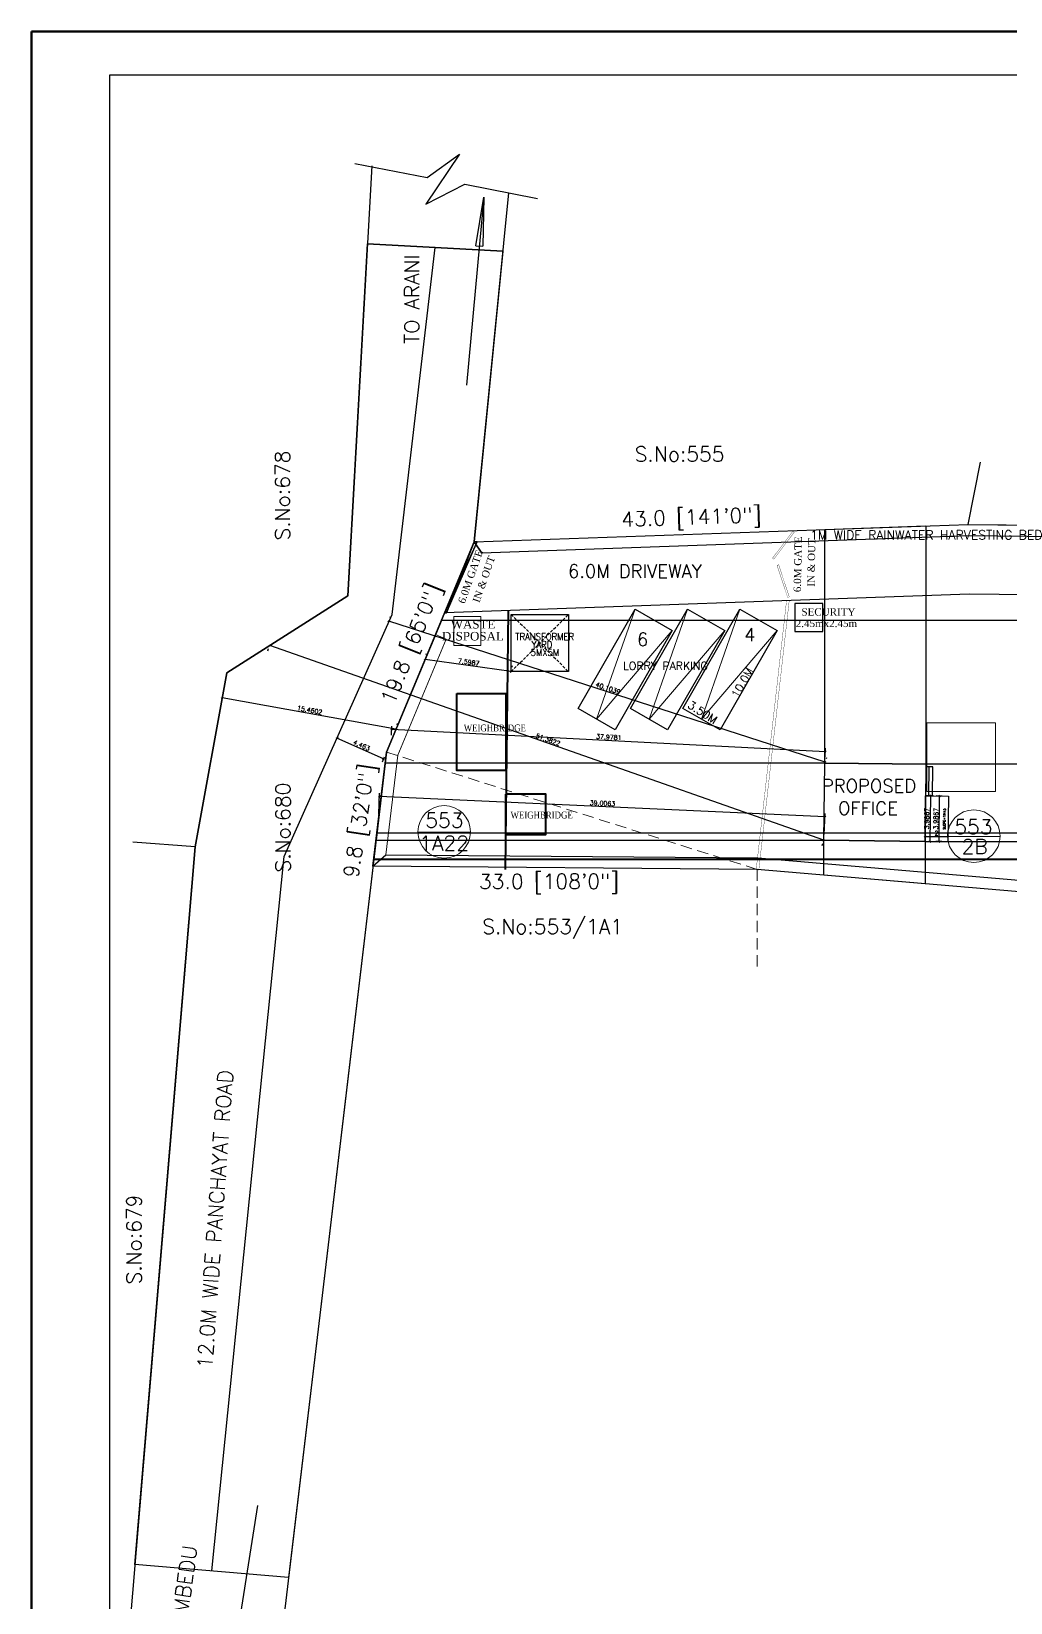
# Model space of a CAD drawing. Header units: metres. Extents: x 45752 to 165956, y -20087 to -17423.
# Drawn here: x 165484.3 to 165569.9, y -17614 to -17476.5 of the extents above; entities that cross this region are included whole.
import ezdxf

# ---------------------------------------------------------------- set-up
doc = ezdxf.new("R2010")
doc.units = ezdxf.units.M
doc.header["$MEASUREMENT"] = 0
for name, pattern in [('CENTERX2', [20.32, 12.7, -2.54, 2.54, -2.54]), ('CONTINOUS', [0]), ('DASHED', [0.75, 0.5, -0.25]), ('DOT2', [0.125, 0, -0.125]), ('HIDDEN', [0.375, 0.25, -0.125]), ('PHANTOM2', [1.25, 0.625, -0.125, 0.125, -0.125, 0.125, -0.125])]:
    doc.linetypes.add(name, pattern=pattern)
doc.layers.get('0').update_dxf_attribs({"linetype": 'CONTINUOUS', "lineweight": 30})
doc.layers.get('Defpoints').update_dxf_attribs({"linetype": 'CONTINUOUS'})
for name, color, linetype in [('5.1 TEXT', 7, 'CENTERX2'), ('BLK_1_LVL_0_FRONT_SETBACK', 2, 'CONTINUOUS'), ('BLK_3_LVL_0_FRONT_SETBACK', 2, 'CONTINUOUS'), ('BLK_4_FLR_0_EXIT_WIDTH_DOOR', 2, 'CONTINUOUS'), ('BLK_4_LVL_0_BLDG_FOOT_PRINT', 1, 'CONTINUOUS'), ('BLK_4_LVL_0_FRONT_SETBACK', 2, 'CONTINUOUS'), ('BLK_4_LVL_0_REAR_SETBACK', 11, 'CONTINUOUS'), ('BLK_4_LVL_0_SIDE_SETBACK1', 171, 'CONTINUOUS'), ('BLK_4_LVL_0_SIDE_SETBACK2', 102, 'CONTINUOUS'), ('DISTANCE_BLK', 238, 'CONTINUOUS'), ('DRIVE_WAY', 255, 'DOT2'), ('G Line', 253, 'CONTINUOUS'), ('GUARD_ROOM', 2, 'CONTINUOUS'), ('LORRY_PARKING', 175, 'CONTINUOUS'), ('PLOT_BOUNDARY', 70, 'CONTINUOUS'), ('road', 1, 'CONTINUOUS'), ('ROAD_WIDTH', 2, 'CONTINUOUS'), ('RWH', 4, 'CONTINUOUS'), ('SURRENDER_ROAD_WIDTH', 2, 'CONTINUOUS'), ('topo txt', 6, 'CONTINUOUS'), ('TRANSFORMER_YARD', 7, 'CONTINUOUS'), ('TRANSFORMER_YARD_ROAD', 7, 'CONTINUOUS'), ('txt', 2, 'CONTINUOUS')]:
    doc.layers.add(name, color=color, linetype=linetype)
for name, color, linetype, lineweight in [('BLK_1_PLANTATION_GREENSTRIP', 81, 'CONTINUOUS', 0), ('BLK_4_DA_RAMP_1', 1, 'CONTINUOUS', 0), ('BLK_4_INTERNAL_VEHICULAR_ACCESS', 161, 'CONTINUOUS', 0), ('bou', 40, 'CONTINUOUS', 18), ('Boundry mesurement', 3, 'CONTINUOUS', 15), ('DIME', 4, 'CONTINUOUS', 25), ('Dimension', 7, 'CONTINUOUS', 9), ('DIST_CL_ROAD', 7, 'CONTINUOUS', 0), ('FLOOR-GROUND', 7, 'CONTINUOUS', 50), ('HATCH', 8, 'CONTINUOUS', 18), ('NOTIFIED_ROAD', 183, 'CONTINUOUS', 13), ('O.TEX', 11, 'CONTINUOUS', 30), ('SITE', 6, 'CONTINUOUS', 20), ('subdiv', 3, 'DASHED', 5), ('TEX', 3, 'CONTINUOUS', 9), ('topo line', 6, 'CONTINUOUS', 30), ('WALL', 7, 'CONTINUOUS', 40), ('WASTE_DISPOSAL', 7, 'CONTINUOUS', 0)]:
    doc.layers.add(name, color=color, linetype=linetype, lineweight=lineweight)
doc.layers.add('SHORTEST_DIST_TO_ROAD', color=6, linetype='CONTINUOUS', plot=False)
doc.styles.add('NOS.', font='times.ttf')
doc.styles.add('Q', font='simplex.shx')
doc.styles.add('ROMANS', font='romans')
doc.styles.add('RS', font='romans.shx')
doc.styles.get("Standard").update_dxf_attribs({"font": 'romans.shx'})
doc.styles.add('style1', font='romant.shx', dxfattribs={"width": 0.85})
doc.dimstyles.get("Standard").update_dxf_attribs({"dimtxt": 0.4, "dimasz": 0.15, "dimexe": 0.3, "dimexo": 0.5, "dimgap": 0.1, "dimtad": 1, "dimtoh": 1, "dimdec": 4, "dimzin": 11, "dimdsep": 46, "dimtxsty": 'ROMANS', "dimblk": 'OBLIQUE', "dimcen": 0.09375, "dimadec": 0, "dimazin": 0, "dimtfac": 1, "dimtdec": 4, "dimtofl": 0, "dimtmove": 2, "dimatfit": 3, "dimfxl": 0, "dimtolj": 1, "dimtzin": 0, "dimarcsym": 0})

# ---------------------------------------------------------------- blocks, each defined once
blk = doc.blocks.new('_Oblique')
at = {"color": 0, "linetype": 'ByBlock', "lineweight": -2}
blk.add_line((-0.5, -0.5), (0.5, 0.5), dxfattribs=at)
blk = doc.blocks.new('*D60')
at = {"layer": 'Defpoints', "color": 0, "ltscale": 400}
for p in [(165518.73, -17531.47), (165518.73, -17531.47), (165526.25, -17532.53)]:
    blk.add_point(p, dxfattribs=at)
at = {"layer": 'TRANSFORMER_YARD_ROAD', "color": 0, "linetype": 'DOT2', "lineweight": -2, "ltscale": 400}
for p, q in [((165518.8, -17530.97), (165518.77, -17531.17)), ((165526.32, -17532.04), (165526.29, -17532.24))]:
    blk.add_line(p, q, dxfattribs=at)
at = {"layer": 'TRANSFORMER_YARD_ROAD', "color": 0, "linetype": 'Continuous', "lineweight": -2, "ltscale": 400}
blk.add_line((165526.25, -17532.53), (165518.73, -17531.47), dxfattribs=at)
at = {"layer": 'TRANSFORMER_YARD_ROAD', "color": 0, "lineweight": -2, "ltscale": 400, "xscale": 0.15, "yscale": 0.15, "zscale": 0.15}
for p, rotation in [((165518.73, -17531.47), 171.9246942564937), ((165526.25, -17532.53), 351.9246942564937)]:
    blk.add_blockref('_Oblique', p, dxfattribs=dict(at, rotation=rotation))
at = {"layer": 'TRANSFORMER_YARD_ROAD', "color": 0, "ltscale": 400, "insert": (165522.53, -17531.7), "char_height": 0.4, "attachment_point": 5, "rotation": 351.9247, "style": 'ROMANS'}
blk.add_mtext('\\A1;7.5987', dxfattribs=at)
blk = doc.blocks.new('*D165')
at = {"layer": 'BLK_4_DA_RAMP_1', "color": 0, "lineweight": -2}
for p, q in [((165562.45, -17546.88), (165562.45, -17546.65)), ((165562.45, -17546.95), (165564.45, -17546.97)), ((165564.45, -17546.91), (165564.45, -17546.67))]:
    blk.add_line(p, q, dxfattribs=at)
at = {"layer": 'Defpoints', "color": 0}
for p in [(165562.44, -17547.38), (165564.44, -17547.41), (165564.45, -17546.97)]:
    blk.add_point(p, dxfattribs=at)
at = {"layer": 'BLK_4_DA_RAMP_1', "color": 0, "lineweight": -2, "xscale": 0.15, "yscale": 0.15, "zscale": 0.15}
for p, rotation in [((165562.45, -17546.95), 179.3196964646995), ((165564.45, -17546.97), 359.3196964646995)]:
    blk.add_blockref('_Oblique', p, dxfattribs=dict(at, rotation=rotation))
at = {"layer": 'BLK_4_DA_RAMP_1', "color": 0, "insert": (165563.45, -17546.66), "char_height": 0.4, "attachment_point": 5, "rotation": 359.3197, "style": 'ROMANS'}
blk.add_mtext('\\A1;2', dxfattribs=at)
blk = doc.blocks.new('*D166')
at = {"layer": 'BLK_4_DA_RAMP_1', "color": 0, "lineweight": -2}
for p, q in [((165562.93, -17543.4), (165562.88, -17547.39)), ((165562.99, -17543.4), (165563.23, -17543.41)), ((165562.94, -17547.39), (165563.18, -17547.39))]:
    blk.add_line(p, q, dxfattribs=at)
at = {"layer": 'Defpoints', "color": 0}
for p in [(165562.49, -17543.4), (165562.44, -17547.38), (165562.88, -17547.39)]:
    blk.add_point(p, dxfattribs=at)
at = {"layer": 'BLK_4_DA_RAMP_1', "color": 0, "lineweight": -2, "xscale": 0.15, "yscale": 0.15, "zscale": 0.15}
for p, rotation in [((165562.93, -17543.4), 89.31969646453615), ((165562.88, -17547.39), 269.3196964645362)]:
    blk.add_blockref('_Oblique', p, dxfattribs=dict(at, rotation=rotation))
at = {"layer": 'BLK_4_DA_RAMP_1', "color": 0, "insert": (165562.6, -17545.39), "char_height": 0.4, "attachment_point": 5, "rotation": 89.3197, "style": 'ROMANS'}
blk.add_mtext('\\A1;3.9867', dxfattribs=at)
blk = doc.blocks.new('*D167')
at = {"layer": 'BLK_4_FLR_0_EXIT_WIDTH_DOOR', "color": 0, "linetype": 'HIDDEN', "lineweight": -2, "ltscale": 400}
for p, q in [((165563.96, -17543.42), (165563.42, -17543.41)), ((165563.91, -17547.4), (165563.38, -17547.4))]:
    blk.add_line(p, q, dxfattribs=at)
at = {"layer": 'BLK_4_FLR_0_EXIT_WIDTH_DOOR', "color": 0, "linetype": 'PHANTOM2', "lineweight": -2, "ltscale": 400}
blk.add_line((165563.68, -17547.4), (165563.72, -17543.41), dxfattribs=at)
at = {"layer": 'Defpoints', "color": 0, "ltscale": 400}
for p in [(165563.72, -17543.41), (165564.46, -17543.42), (165564.41, -17547.41)]:
    blk.add_point(p, dxfattribs=at)
at = {"layer": 'BLK_4_FLR_0_EXIT_WIDTH_DOOR', "color": 0, "lineweight": -2, "ltscale": 400, "xscale": 0.15, "yscale": 0.15, "zscale": 0.15}
for p, rotation in [((165563.72, -17543.41), 89.31969646453615), ((165563.68, -17547.4), 269.3196964645362)]:
    blk.add_blockref('_Oblique', p, dxfattribs=dict(at, rotation=rotation))
at = {"layer": 'BLK_4_FLR_0_EXIT_WIDTH_DOOR', "color": 0, "ltscale": 400, "insert": (165563.4, -17545.4), "char_height": 0.4, "attachment_point": 5, "rotation": 89.3197, "style": 'ROMANS'}
blk.add_mtext('\\A1;3.9867', dxfattribs=at)
blk = doc.blocks.new('*D168')
at = {"layer": 'Defpoints', "color": 0, "ltscale": 400}
for p in [(165500.96, -17534.82), (165500.96, -17534.82), (165516.17, -17537.58)]:
    blk.add_point(p, dxfattribs=at)
at = {"layer": 'SURRENDER_ROAD_WIDTH', "color": 0, "lineweight": -2, "ltscale": 400}
blk.add_line((165516.17, -17537.58), (165500.96, -17534.82), dxfattribs=at)
at = {"layer": 'SURRENDER_ROAD_WIDTH', "color": 0, "linetype": 'DOT2', "lineweight": -2, "ltscale": 400}
for p, q in [((165501.05, -17534.33), (165501.02, -17534.53)), ((165516.26, -17537.08), (165516.23, -17537.28))]:
    blk.add_line(p, q, dxfattribs=at)
at = {"layer": 'SURRENDER_ROAD_WIDTH', "color": 0, "lineweight": -2, "ltscale": 400, "xscale": 0.15, "yscale": 0.15, "zscale": 0.15}
for p, rotation in [((165500.96, -17534.82), 169.7409506064452), ((165516.17, -17537.58), 349.7409506064451)]:
    blk.add_blockref('_Oblique', p, dxfattribs=dict(at, rotation=rotation))
at = {"layer": 'SURRENDER_ROAD_WIDTH', "color": 0, "ltscale": 400, "insert": (165508.62, -17535.9), "char_height": 0.4, "attachment_point": 5, "rotation": 349.741, "style": 'ROMANS'}
blk.add_mtext('\\A1;15.4602', dxfattribs=at)
blk = doc.blocks.new('*D169')
at = {"layer": 'Defpoints', "color": 0}
for p in [(165511.26, -17537.76), (165511, -17538.35), (165515.34, -17539.58)]:
    blk.add_point(p, dxfattribs=at)
at = {"layer": 'NOTIFIED_ROAD', "color": 0, "lineweight": -2}
for p, q in [((165511.06, -17538.21), (165510.88, -17538.62)), ((165515.08, -17540.16), (165511, -17538.35)), ((165515.14, -17540.03), (165514.96, -17540.44))]:
    blk.add_line(p, q, dxfattribs=at)
at = {"layer": 'NOTIFIED_ROAD', "color": 0, "lineweight": -2, "xscale": 0.15, "yscale": 0.15, "zscale": 0.15}
for p, rotation in [((165511, -17538.35), 155.96878415538), ((165515.08, -17540.16), 335.96878415538)]:
    blk.add_blockref('_Oblique', p, dxfattribs=dict(at, rotation=rotation))
at = {"layer": 'NOTIFIED_ROAD', "color": 0, "insert": (165513.16, -17538.98), "char_height": 0.4, "attachment_point": 5, "rotation": 335.9688, "style": 'ROMANS'}
blk.add_mtext('\\A1;4.463', dxfattribs=at)
blk = doc.blocks.new('*D170')
at = {"layer": 'Defpoints', "color": 0}
for p in [(165515.52, -17528.22), (165515.55, -17528.12), (165553.68, -17540.53)]:
    blk.add_point(p, dxfattribs=at)
at = {"layer": 'DIST_CL_ROAD', "color": 0, "lineweight": -2}
for p, q in [((165553.71, -17540.44), (165515.55, -17528.12)), ((165515.67, -17527.74), (165515.64, -17527.84)), ((165553.84, -17540.06), (165553.81, -17540.15))]:
    blk.add_line(p, q, dxfattribs=at)
at = {"layer": 'DIST_CL_ROAD', "color": 0, "lineweight": -2, "xscale": 0.15, "yscale": 0.15, "zscale": 0.15}
for p, rotation in [((165515.55, -17528.12), 162.1183509094405), ((165553.71, -17540.44), 342.1183509094405)]:
    blk.add_blockref('_Oblique', p, dxfattribs=dict(at, rotation=rotation))
at = {"layer": 'DIST_CL_ROAD', "color": 0, "insert": (165534.72, -17533.99), "char_height": 0.4, "attachment_point": 5, "rotation": 342.1184, "style": 'ROMANS'}
blk.add_mtext('\\A1;40.1039', dxfattribs=at)
blk = doc.blocks.new('*D171')
at = {"layer": 'Defpoints', "color": 0}
for p in [(165505.13, -17530.24), (165505.13, -17530.24), (165553.6, -17547.28)]:
    blk.add_point(p, dxfattribs=at)
at = {"layer": 'DIST_CL_ROAD', "color": 0, "lineweight": -2}
for p, q in [((165504.96, -17530.71), (165505.03, -17530.52)), ((165553.6, -17547.28), (165505.13, -17530.24)), ((165553.44, -17547.75), (165553.5, -17547.56))]:
    blk.add_line(p, q, dxfattribs=at)
at = {"layer": 'DIST_CL_ROAD', "color": 0, "lineweight": -2, "xscale": 0.15, "yscale": 0.15, "zscale": 0.15}
for p, rotation in [((165505.13, -17530.24), 160.6293383216508), ((165553.6, -17547.28), 340.6293383216508)]:
    blk.add_blockref('_Oblique', p, dxfattribs=dict(at, rotation=rotation))
at = {"layer": 'DIST_CL_ROAD', "color": 0, "insert": (165529.47, -17538.48), "char_height": 0.4, "attachment_point": 5, "rotation": 340.6293, "style": 'ROMANS'}
blk.add_mtext('\\A1;51.3822', dxfattribs=at)
blk = doc.blocks.new('*D172')
at = {"layer": 'Defpoints', "color": 0}
for p in [(165515.81, -17537.59), (165515.76, -17538.58), (165553.68, -17540.53)]:
    blk.add_point(p, dxfattribs=at)
at = {"layer": 'SHORTEST_DIST_TO_ROAD', "color": 0, "lineweight": -2}
for p, q in [((165515.78, -17538.08), (165515.82, -17537.29)), ((165553.73, -17539.54), (165515.81, -17537.59)), ((165553.71, -17540.03), (165553.75, -17539.24))]:
    blk.add_line(p, q, dxfattribs=at)
at = {"layer": 'SHORTEST_DIST_TO_ROAD', "color": 0, "lineweight": -2, "xscale": 0.15, "yscale": 0.15, "zscale": 0.15}
for p, rotation in [((165515.81, -17537.59), 177.0517174075737), ((165553.73, -17539.54), 357.0517174075737)]:
    blk.add_blockref('_Oblique', p, dxfattribs=dict(at, rotation=rotation))
at = {"layer": 'SHORTEST_DIST_TO_ROAD', "color": 0, "insert": (165534.79, -17538.26), "char_height": 0.4, "attachment_point": 5, "rotation": 357.0517, "style": 'ROMANS'}
blk.add_mtext('\\A1;37.9781', dxfattribs=at)
blk = doc.blocks.new('*D173')
at = {"layer": 'Defpoints', "color": 0}
for p in [(165514.73, -17543.46), (165514.64, -17545.5), (165553.6, -17547.28)]:
    blk.add_point(p, dxfattribs=at)
at = {"layer": 'SHORTEST_DIST_TO_ROAD', "color": 0, "lineweight": -2}
for p, q in [((165514.66, -17545), (165514.74, -17543.16)), ((165553.7, -17545.24), (165514.73, -17543.46)), ((165553.63, -17546.78), (165553.71, -17544.94))]:
    blk.add_line(p, q, dxfattribs=at)
at = {"layer": 'SHORTEST_DIST_TO_ROAD', "color": 0, "lineweight": -2, "xscale": 0.15, "yscale": 0.15, "zscale": 0.15}
for p, rotation in [((165514.73, -17543.46), 177.3790829403053), ((165553.7, -17545.24), 357.3790829403054)]:
    blk.add_blockref('_Oblique', p, dxfattribs=dict(at, rotation=rotation))
at = {"layer": 'SHORTEST_DIST_TO_ROAD', "color": 0, "insert": (165534.23, -17544.05), "char_height": 0.4, "attachment_point": 5, "rotation": 357.3791, "style": 'ROMANS'}
blk.add_mtext('\\A1;39.0063', dxfattribs=at)

msp = doc.modelspace()

# ---------------------------------------------------------------- linework, layer by layer
at = {"color": 0, "linetype": 'ByBlock', "lineweight": -2}
msp.add_lwpolyline([(165491.15144, -17480.32908), (165813.86692, -17480.32908), (165813.86692, -17690.5606), (165491.15144, -17690.5606)], close=True, dxfattribs=at)
at = {"layer": 'BLK_1_LVL_0_FRONT_SETBACK'}
msp.add_lwpolyline([(165572.57909, -17528.05598), (165520.15046, -17528.05598), (165515.33956, -17539.57576), (165514.49864, -17546.66808), (165514.23329, -17548.90604), (165572.33124, -17548.90604)], close=True, dxfattribs=at)
at = {"layer": 'BLK_1_PLANTATION_GREENSTRIP', "ltscale": 400}
msp.add_lwpolyline([(165514.15522, -17549.56446), (165515.33956, -17539.57576), (165519.6317, -17529.29816), (165520.55446, -17529.68353), (165516.31616, -17539.83222), (165515.27973, -17548.57347)], close=True, dxfattribs=at)
at = {"layer": 'BLK_3_LVL_0_FRONT_SETBACK', "ltscale": 400}
msp.add_lwpolyline([(165676.72215, -17546.66808), (165514.49864, -17546.66808), (165514.22595, -17548.96792), (165676.69481, -17548.96792)], close=True, dxfattribs=at)
at = {"layer": 'BLK_4_DA_RAMP_1'}
msp.add_lwpolyline([(165564.44458, -17547.40823), (165562.44472, -17547.38449), (165562.49206, -17543.3981), (165564.49192, -17543.42185)], close=True, dxfattribs=at)
at = {"layer": 'BLK_4_INTERNAL_VEHICULAR_ACCESS'}
msp.add_lwpolyline([(165568.62229, -17543.01521), (165562.59074, -17543.01521), (165562.59074, -17537.01521), (165568.62229, -17537.01521)], close=True, dxfattribs=at)
at = {"layer": 'BLK_4_LVL_0_BLDG_FOOT_PRINT'}
msp.add_lwpolyline([(165553.68321, -17540.53337), (165562.5248, -17540.63835), (165562.44472, -17547.38467), (165553.60312, -17547.27957)], close=True, dxfattribs=at)
at = {"layer": 'BLK_4_LVL_0_FRONT_SETBACK'}
msp.add_lwpolyline([(165553.68321, -17540.53337), (165515.22602, -17540.53337), (165514.42614, -17547.27957), (165553.60312, -17547.27957)], close=True, dxfattribs=at)
at = {"layer": 'BLK_4_LVL_0_REAR_SETBACK'}
msp.add_lwpolyline([(165562.44472, -17547.38467), (165700.00763, -17547.38459), (165700.2309, -17540.63835), (165562.5248, -17540.63835)], close=True, dxfattribs=at)
at = {"layer": 'BLK_4_LVL_0_SIDE_SETBACK1'}
msp.add_lwpolyline([(165553.68321, -17540.53337), (165553.68321, -17520.10161), (165562.5248, -17519.78686), (165562.5248, -17540.63835)], close=True, dxfattribs=at)
at = {"layer": 'BLK_4_LVL_0_SIDE_SETBACK2'}
msp.add_lwpolyline([(165562.44472, -17547.38467), (165562.44466, -17551.08689), (165553.60312, -17550.33228), (165553.60312, -17547.27957)], close=True, dxfattribs=at)
at = {"layer": 'bou'}
for p, q in [((165566.22814, -17519.65502), (165523.01645, -17521.19332)), ((165566.22814, -17519.65502), (165700.87444, -17521.19332)), ((165523.01645, -17521.19332), (165515.33956, -17539.57576)), ((165509.49952, -17588.83075), (165515.33956, -17539.57576)), ((165625.14519, -17556.43825), (165547.77465, -17549.83484))]:
    msp.add_line(p, q, dxfattribs=at)
at = {"layer": 'Dimension', "color": 3, "linetype": 'HIDDEN', "lineweight": 25}
for p, q in [((165526.24955, -17532.53377), (165531.24955, -17527.53377)), ((165526.24955, -17527.53377), (165531.24955, -17532.53377))]:
    msp.add_line(p, q, dxfattribs=at)
at = {"layer": 'DISTANCE_BLK', "linetype": 'ByBlock', "lineweight": -2}
msp.add_lwpolyline([(165553.68321, -17540.53337), (165562.5248, -17540.63835), (165562.44472, -17547.38467), (165553.60312, -17547.27957)], close=True, dxfattribs=at)
at = {"layer": 'DRIVE_WAY', "linetype": 'CONTINOUS', "ltscale": 400}
msp.add_lwpolyline([(165523.01645, -17521.19332), (165566.22814, -17519.65502), (165700.87444, -17521.19332), (165700.64029, -17528.26842), (165586.7524, -17526.98833), (165582.04981, -17525.93491), (165566.30209, -17525.75626), (165520.42888, -17527.3893)], close=True, dxfattribs=at)
at = {"layer": 'FLOOR-GROUND', "color": 64}
msp.add_lwpolyline([(165484.27957, -17476.53191), (165956.49922, -17476.53191), (165956.49922, -17696.56587), (165484.27957, -17696.56587)], close=True, dxfattribs=at)
at = {"layer": 'G Line', "linetype": 'ByBlock', "lineweight": -2}
msp.add_lwpolyline([(165564.44452, -17547.40826), (165562.44466, -17547.38448), (165562.49204, -17543.3981), (165564.4919, -17543.42187)], close=True, dxfattribs=at)
at = {"layer": 'GUARD_ROOM', "ltscale": 400}
msp.add_lwpolyline([(165551.04843, -17529.03312), (165553.49843, -17529.03312), (165553.49843, -17526.58312), (165551.04843, -17526.58312)], close=True, dxfattribs=at)
at = {"layer": 'HATCH', "color": 8, "ltscale": 15}
for points in [[(165540.33248, -17528.95017), (165533.7189, -17536.68167), (165537.08241, -17527.07946)], [(165544.92034, -17528.95017), (165538.30676, -17536.68167), (165541.67027, -17527.07946)], [(165549.50819, -17528.95017), (165542.89461, -17536.68167), (165546.25812, -17527.07946)]]:
    msp.add_lwpolyline(points, dxfattribs=at)
at = {"layer": 'LORRY_PARKING', "ltscale": 400}
for points in [[(165535.34394, -17537.61702), (165532.09387, -17535.74632), (165537.08241, -17527.07946), (165540.33248, -17528.95017)], [(165539.93179, -17537.61702), (165536.68172, -17535.74632), (165541.67027, -17527.07946), (165544.92034, -17528.95017)], [(165544.51965, -17537.61702), (165541.26957, -17535.74632), (165546.25812, -17527.07946), (165549.50819, -17528.95017)]]:
    msp.add_lwpolyline(points, close=True, dxfattribs=at)
at = {"layer": 'NOTIFIED_ROAD', "color": 1}
msp.add_lwpolyline([(165525.52456, -17495.75635), (165523.01645, -17521.19332), (165515.33956, -17539.57576), (165512.18405, -17566.18934), (165509.49952, -17588.83075), (165506.78001, -17611.76715), (165493.32495, -17610.63622), (165498.60105, -17547.86508), (165501.35868, -17532.6289), (165511.9558, -17525.90766), (165513.66612, -17495.09806)], close=True, dxfattribs=at)
at = {"layer": 'PLOT_BOUNDARY', "linetype": 'ByBlock'}
msp.add_lwpolyline([(165523.01645, -17521.19332), (165566.22814, -17519.65502), (165700.87444, -17521.19332), (165699.89554, -17550.77138), (165700.14366, -17556.16567), (165655.97651, -17556.32759), (165625.14519, -17556.43825), (165547.77465, -17549.83484), (165514.15522, -17549.56446), (165515.33956, -17539.57576)], close=True, dxfattribs=at)
at = {"layer": 'road'}
for p, q in [((165521.73713, -17487.26518), (165518.7808, -17491.65527)), ((165518.88568, -17489.32224), (165521.73713, -17487.26518)), ((165514.04372, -17488.29595), (165511.9558, -17525.90766)), ((165512.56428, -17488.08652), (165518.88568, -17489.32224)), ((165518.7808, -17491.65527), (165522.20515, -17489.89136)), ((165522.20515, -17489.89136), (165528.56127, -17491.13387)), ((165523.84263, -17491.03777), (165522.34476, -17507.48734)), ((165523.01645, -17521.19332), (165526.02915, -17490.63888)), ((165523.14748, -17495.29738), (165523.84263, -17491.03777)), ((165523.84263, -17491.03777), (165523.7594, -17495.32791)), ((165523.14748, -17495.29738), (165523.75926, -17495.3279)), ((165511.9558, -17525.90766), (165501.35868, -17532.6289)), ((165501.35868, -17532.6289), (165498.60105, -17547.86508)), ((165562.82039, -17540.87185), (165562.51972, -17540.86828)), ((165562.79007, -17543.40164), (165562.8197, -17540.87184)), ((165563.12037, -17540.87542), (165562.8197, -17540.87184)), ((165563.09005, -17543.40521), (165563.12037, -17540.87542)), ((165562.79007, -17543.40164), (165562.49009, -17543.39808)), ((165563.09005, -17543.40521), (165562.79007, -17543.40164)), ((165498.60105, -17547.86508), (165493.14389, -17547.45092)), ((165498.60105, -17547.86508), (165492.08142, -17625.43077)), ((165501.07236, -17624.66986), (165504.09522, -17605.47391))]:
    msp.add_line(p, q, dxfattribs=at)
at = {"layer": 'road', "color": 7}
for p, q in [((165520.42888, -17527.3893), (165523.25598, -17521.18479)), ((165523.01645, -17521.19332), (165520.42888, -17527.3893)), ((165520.59817, -17527.38327), (165523.25598, -17521.18479)), ((165523.01645, -17521.19332), (165520.59817, -17527.38327)), ((165523.25598, -17521.18479), (165523.01645, -17521.19332)), ((165520.42888, -17527.3893), (165520.59817, -17527.38327)), ((165520.59817, -17527.38327), (165520.42888, -17527.3893))]:
    msp.add_line(p, q, dxfattribs=at)
at = {"layer": 'road', "color": 4}
msp.add_line((165523.01645, -17521.19332), (165523.69232, -17522.16989), dxfattribs=at)
at = {"layer": 'road'}
for points in [[(165525.52456, -17495.75635), (165513.66612, -17495.09806)], [(165506.78001, -17611.76715), (165493.32495, -17610.63622)]]:
    msp.add_lwpolyline(points, dxfattribs=at)
at = {"layer": 'road', "color": 7}
msp.add_lwpolyline([(165525.76111, -17543.24598), (165529.28777, -17543.24598), (165529.28777, -17546.77265), (165525.76111, -17546.77265)], close=True, dxfattribs=at)
at = {"layer": 'ROAD_WIDTH'}
msp.add_lwpolyline([(165525.52456, -17495.75635), (165523.01645, -17521.19332), (165515.33956, -17539.57576), (165512.18405, -17566.18934), (165509.49952, -17588.83075), (165506.78001, -17611.76715), (165493.32495, -17610.63622), (165498.60105, -17547.86508), (165501.35868, -17532.6289), (165511.9558, -17525.90766), (165513.66612, -17495.09806)], close=True, dxfattribs=at)
at = {"layer": 'RWH', "ltscale": 400}
msp.add_line((165523.69232, -17522.16989), (165523.01645, -17521.19332), dxfattribs=at)
msp.add_lwpolyline([(165515.27973, -17548.57347), (165547.82126, -17548.83518), (165625.186, -17555.4381), (165655.97284, -17555.3276), (165699.09678, -17555.1695), (165698.89478, -17550.77782), (165699.84118, -17522.18158), (165566.24023, -17520.65523), (165523.69232, -17522.16989), (165523.01645, -17521.19332), (165566.22814, -17519.65502), (165700.87444, -17521.19332), (165699.89554, -17550.77138), (165700.14366, -17556.16567), (165655.97651, -17556.32759), (165625.14519, -17556.43825), (165547.77465, -17549.83484), (165514.15522, -17549.56446)], close=True, dxfattribs=at)
at = {"layer": 'SITE'}
for p, q in [((165518.08965, -17546.57939), (165522.68522, -17546.57939)), ((165564.41543, -17546.95234), (165569.01099, -17546.95234))]:
    msp.add_line(p, q, dxfattribs=at)
for centre in [(165520.38744, -17546.55219), (165566.71321, -17546.92515)]:
    msp.add_circle(centre, 2.29794, dxfattribs=at)
at = {"layer": 'subdiv', "ltscale": 2}
for p, q in [((165515.33956, -17539.57576), (165547.77465, -17549.83484)), ((165547.77465, -17549.83484), (165547.77465, -17558.79295))]:
    msp.add_line(p, q, dxfattribs=at)
at = {"layer": 'SURRENDER_ROAD_WIDTH'}
msp.add_lwpolyline([(165525.52456, -17495.75635), (165523.01645, -17521.19332), (165515.33956, -17539.57576), (165512.18405, -17566.18934), (165509.49952, -17588.83075), (165506.78001, -17611.76715), (165493.32495, -17610.63622), (165498.60105, -17547.86508), (165501.35868, -17532.6289), (165511.9558, -17525.90766), (165513.66612, -17495.09806)], close=True, dxfattribs=at)
msp.add_lwpolyline([(165500.05248, -17611.20168), (165506.37813, -17548.71477), (165515.82662, -17527.5242), (165519.59534, -17495.4272)], dxfattribs=at)
at = {"layer": 'topo line'}
for p, q in [((165566.22814, -17519.65502), (165567.29647, -17514.20457)), ((165509.49952, -17588.83075), (165504.67896, -17629.48747))]:
    msp.add_line(p, q, dxfattribs=at)
at = {"layer": 'TRANSFORMER_YARD'}
msp.add_lwpolyline([(165526.24955, -17527.53377), (165531.24955, -17527.53377), (165531.24955, -17532.53377), (165526.24955, -17532.53377)], close=True, dxfattribs=at)
at = {"layer": 'WALL', "color": 4}
msp.add_line((165525.99388, -17527.19119), (165525.72466, -17549.8391), dxfattribs=at)
at = {"layer": 'WALL', "color": 4, "const_width": 0.02556}
for points in [[(165549.11093, -17522.60024), (165549.23349, -17522.69238), (165551.00904, -17520.33065), (165550.88648, -17520.23851), (165549.11093, -17522.60024)], [(165549.50046, -17523.23543), (165549.64607, -17523.18735), (165550.57253, -17525.99305), (165550.42693, -17526.04113), (165549.50046, -17523.23543)], [(165547.67485, -17549.88953), (165550.33845, -17526.28667)], [(165547.9034, -17549.91532), (165550.56959, -17526.28942)]]:
    msp.add_lwpolyline(points, dxfattribs=at)
at = {"layer": 'WALL', "color": 4}
msp.add_lwpolyline([(165521.48244, -17534.44704), (165525.77577, -17534.44703), (165525.7758, -17541.1937), (165521.48248, -17541.1937)], close=True, dxfattribs=at)
msp.add_lwpolyline([(165525.76111, -17543.24598), (165525.76111, -17546.77265), (165529.28777, -17546.77265), (165529.28777, -17543.24598), (165525.76111, -17543.24598)], dxfattribs=at)
at = {"layer": 'WASTE_DISPOSAL', "color": 2}
msp.add_lwpolyline([(165521.22736, -17530.24737), (165523.58279, -17530.24737), (165523.58279, -17527.71737), (165521.22736, -17527.71737)], close=True, dxfattribs=at)

# ---------------------------------------------------------------- texts
at = {"color": 1, "linetype": 'Continuous', "lineweight": 25}
for s, rotation, p in [('10.0M', 60.3461087, (165546.07037, -17534.8943)), ('3.50M', 327.3775469, (165541.60978, -17535.63144))]:
    msp.add_text(s, height=0.7, rotation=rotation, dxfattribs=at).set_placement(p)
at = {"layer": '5.1 TEXT', "style": 'NOS.'}
for s, rotation, p in [('6.0M GATE', 88.8466203, (165551.58459, -17525.58639)), ('IN & OUT', 88.8466203, (165552.77704, -17525.11107)), ('6.0M GATE', 70.6856961, (165522.17669, -17526.63546)), ('IN & OUT', 70.6856961, (165523.45789, -17526.55549)), ('SECURITY', 359.9999995, (165551.63515, -17527.63272)), ('2.45mx2.45m', 359.9999995, (165551.13484, -17528.63516))]:
    msp.add_text(s, height=0.64, rotation=rotation, dxfattribs=at).set_placement(p)
for s, p in [('WASTE', (165520.96228, -17528.75986)), ('DISPOSAL', (165520.18927, -17529.80937))]:
    msp.add_text(s, height=0.75, dxfattribs=at).set_placement(p)
at = {"layer": 'BLK_4_DA_RAMP_1', "insert": (165564.04219, -17545.4293), "char_height": 0.2, "width": 2.4, "attachment_point": 2, "rotation": 89.3196965}
msp.add_mtext('SLOPE=1IN15', dxfattribs=at)
at = {"layer": 'Boundry mesurement', "color": 6, "lineweight": 15, "style": 'RS'}
msp.add_text('1M WIDE RAINWATER HARVESTING BED', height=0.8, rotation=0.0757897, dxfattribs=at).set_placement((165552.39418, -17520.98796))
at = {"layer": 'DIME', "char_height": 1.3, "attachment_point": 1, "style": 'Q'}
for s, insert, rotation in [('43.0 [141\'0"]', (165535.84991, -17518.56752), 1.9247126), ('19.8 [65\'0"]', (165514.79054, -17534.98766), 68.077947), ('9.8 [32\'0"]', (165511.56485, -17550.42844), 81.4973906), ('33.0 [108\'0"]', (165523.42845, -17550.24685), 0.1341977)]:
    msp.add_mtext_dynamic_manual_height_columns(s, width=745.0733207, gutter_width=30, heights=[0], dxfattribs=dict(at, insert=insert, rotation=rotation))
at = {"layer": 'O.TEX', "char_height": 1.3, "attachment_point": 1, "style": 'Q'}
for s, width, insert, rotation in [('12.0M WIDE PANCHAYAT ROAD', 3621.1027261, (165498.79045, -17593.44327), 85.9666616), ('TO CHINNAMBEDU', 1121.9895795, (165495.30496, -17623.99314), 81.6645244)]:
    msp.add_mtext_dynamic_manual_height_columns(s, width=width, gutter_width=30, heights=[0], dxfattribs=dict(at, insert=insert, rotation=rotation))
at = {"layer": 'SITE', "style": 'Q'}
msp.add_text('S.No:678', height=1.3, rotation=90, dxfattribs=at).set_placement((165506.88745, -17521.05518))
at = {"layer": 'SITE', "char_height": 1.3, "attachment_point": 1, "rotation": 90, "style": 'Q'}
for s, width, insert in [('TO ARANI ', 2204.2689321, (165516.90294, -17503.86892)), ('S.No:680', 1121.9895795, (165505.63021, -17550.10348)), ('S.No:679', 1121.9895795, (165492.6007, -17586.13523))]:
    msp.add_mtext_dynamic_manual_height_columns(s, width=width, gutter_width=30, heights=[0], dxfattribs=dict(at, insert=insert))
at = {"layer": 'SITE', "char_height": 1.3, "attachment_point": 1, "style": 'Q'}
for s, insert in [('S.No:555', (165537.05036, -17512.85426)), ('553', (165518.73484, -17544.8847)), ('553', (165565.00817, -17545.45743)), ('1A22', (165518.20373, -17546.8923)), ('2B', (165565.64338, -17547.17994)), ('S.No:553/1A1', (165523.71, -17554.18486))]:
    msp.add_mtext_dynamic_manual_height_columns(s, width=1121.9895795, gutter_width=30, heights=[0], dxfattribs=dict(at, insert=insert))
at = {"layer": 'TEX', "linetype": 'Continuous'}
msp.add_text('LORRY PARKING', height=0.7, dxfattribs=at).set_placement((165536.0264, -17532.3756))
at = {"layer": 'topo txt'}
for s, p in [('6.0M DRIVEWAY', (165531.21762, -17524.32611)), ('6', (165537.2513, -17530.28763)), ('4', (165546.61543, -17529.87437)), ('PROPOSED', (165553.42668, -17543.10483)), ('OFFICE', (165554.83233, -17545.06224))]:
    msp.add_text(s, height=1.152, dxfattribs=at).set_placement(p)
at = {"layer": 'txt', "lineweight": 25, "style": 'style1', "width": 0.9}
for s, p in [('TRANSFORMER', (165526.61089, -17529.7821)), ('YARD', (165528.03975, -17530.47078)), ('5MX5M', (165527.94985, -17531.15905))]:
    msp.add_text(s, height=0.6, dxfattribs=at).set_placement(p)
at = {"layer": 'txt', "lineweight": 25, "char_height": 0.6, "width": 7.7783495, "attachment_point": 1, "style": 'style1'}
for insert in [(165522.09942, -17537.15845), (165526.19526, -17544.77969)]:
    msp.add_mtext('{\\fBookman Old Style|b0|i0|c0|p18;WEIGHBRIDGE}', dxfattribs=dict(at, insert=insert))

# ---------------------------------------------------------------- dimensions: what is measured, and where the dimension line sits
at = {"layer": 'BLK_4_DA_RAMP_1', "color": 2}
dim = msp.add_linear_dim(base=(165562.87948, -17547.38965), p1=(165562.49206, -17543.3981), p2=(165562.44472, -17547.38449), angle=89.3196965, dimstyle='Standard', override={"dimscale": 1, "dimpost": '\\X'}, dxfattribs=at)
dim.commit()
dim.dimension.update_dxf_attribs({"geometry": '*D166', "text_midpoint": (165562.60316, -17545.39289)})
at = {"layer": 'BLK_4_DA_RAMP_1', "color": 1}
dim = msp.add_linear_dim(base=(165564.44979, -17546.96941), p1=(165562.44472, -17547.38449), p2=(165564.44458, -17547.40823), angle=359.3196965, dimstyle='Standard', override={"dimscale": 1, "dimpost": '\\X'}, dxfattribs=at)
dim.commit()
dim.dimension.update_dxf_attribs({"geometry": '*D165', "text_midpoint": (165563.45342, -17546.65756)})
at = {"layer": 'BLK_4_FLR_0_EXIT_WIDTH_DOOR', "ltscale": 400}
dim = msp.add_linear_dim(base=(165563.72272, -17543.41271), p1=(165564.40958, -17547.40782), p2=(165564.45692, -17543.42143), angle=89.3196965, dimstyle='Standard', override={"dimpost": '\\X', "dimfxl": 75, "dimarcsym": 2}, dxfattribs=at)
dim.commit()
dim.dimension.update_dxf_attribs({"geometry": '*D167', "text_midpoint": (165563.39908, -17545.40234)})
at = {"layer": 'DIST_CL_ROAD', "color": 1}
for p1, p2, distance, picture, middle in [((165553.68321, -17540.53337), (165515.51664, -17528.21941), -0.10325, '*D170', (165534.72374, -17533.99262)), ((165553.60312, -17547.27957), (165505.12955, -17530.23722), 0, '*D171', (165529.46584, -17538.47538))]:
    dim = msp.add_aligned_dim(p1=p1, p2=p2, distance=distance, dimstyle='Standard', override={"dimpost": '\\X'}, dxfattribs=at)
    dim.commit()
    dim.dimension.update_dxf_attribs({"geometry": picture, "text_midpoint": middle})
at = {"layer": 'NOTIFIED_ROAD', "color": 1}
dim = msp.add_aligned_dim(p1=(165515.33956, -17539.57576), p2=(165511.26343, -17537.75829), distance=0.64314, dimstyle='Standard', override={"dimpost": '\\X'}, dxfattribs=at)
dim.commit()
dim.dimension.update_dxf_attribs({"geometry": '*D169', "text_midpoint": (165513.16176, -17538.98042)})
at = {"layer": 'SHORTEST_DIST_TO_ROAD', "color": 1}
for p1, p2, distance, picture, middle in [((165553.68321, -17540.53337), (165515.75541, -17538.57999), -0.99608, '*D172', (165534.78597, -17538.26232)), ((165553.60312, -17547.27957), (165514.63762, -17545.4959), -2.03812, '*D173', (165534.22729, -17544.05206))]:
    dim = msp.add_aligned_dim(p1=p1, p2=p2, distance=distance, dimstyle='Standard', override={"dimpost": '\\X'}, dxfattribs=at)
    dim.commit()
    dim.dimension.update_dxf_attribs({"geometry": picture, "text_midpoint": middle})
at = {"layer": 'SURRENDER_ROAD_WIDTH', "ltscale": 400}
dim = msp.add_aligned_dim(p1=(165516.17467, -17537.57608), p2=(165500.96163, -17534.82263), distance=0, dimstyle='Standard', override={"dimpost": '\\X', "dimfxl": 0}, dxfattribs=at)
dim.commit()
dim.dimension.update_dxf_attribs({"geometry": '*D168', "text_midpoint": (165508.62158, -17535.90415)})
at = {"layer": 'TRANSFORMER_YARD_ROAD', "ltscale": 400}
dim = msp.add_aligned_dim(p1=(165526.24955, -17532.53377), p2=(165518.72622, -17531.46635), distance=0, dimstyle='Standard', override={"dimpost": '\\X', "dimfxl": 0.18}, dxfattribs=at)
dim.commit()
dim.dimension.update_dxf_attribs({"geometry": '*D60', "text_midpoint": (165522.53003, -17531.70303)})

doc.saveas('drawing.dxf')
